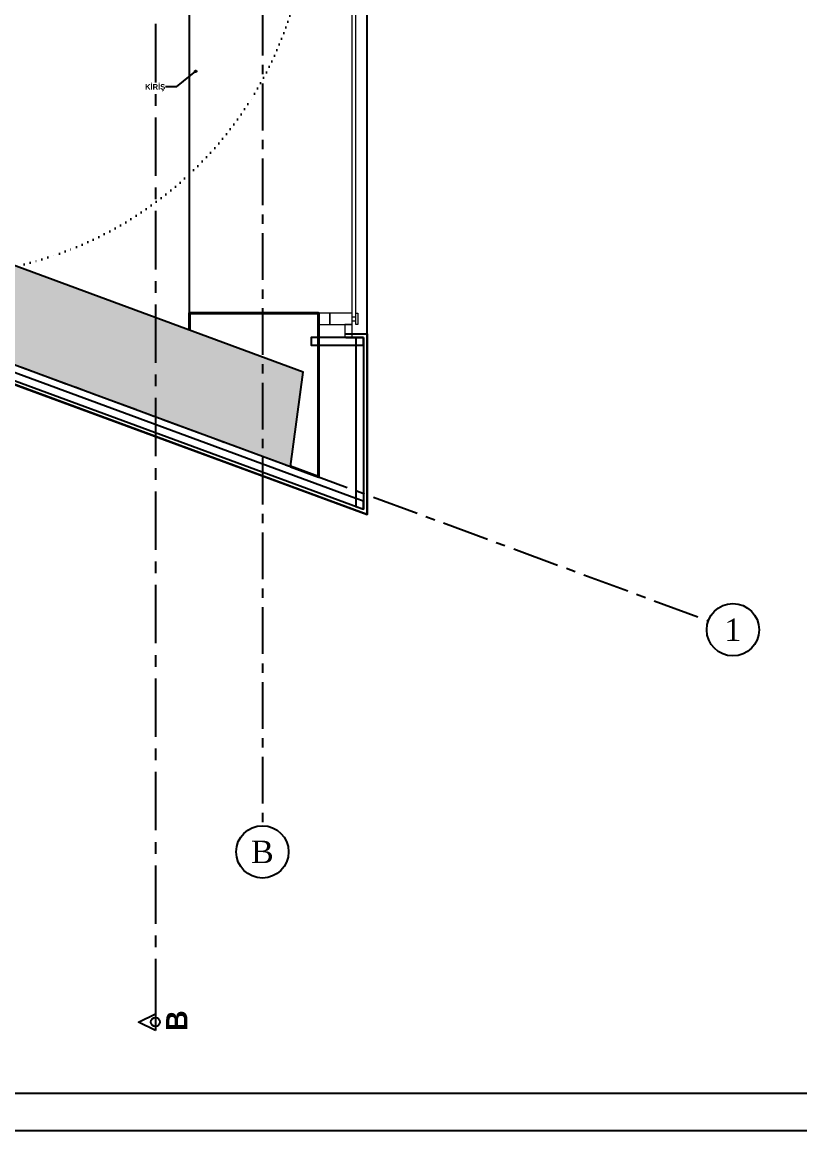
# Model space of a CAD drawing. Header units: millimetres. Extents: x 933584 to 974011, y 4545988 to 4553664.
# Drawn here: x 966309 to 966725, y 4551355 to 4551948 of the extents above; entities that cross this region are included whole.
import ezdxf
from ezdxf.enums import TextEntityAlignment as Align

# ---------------------------------------------------------------- set-up
doc = ezdxf.new("R2010")
doc.units = ezdxf.units.MM
for name, pattern in [('568_AVN_KES_01$0$HIDDEN', [0.375, 0.25, -0.125]), ('CENTER', [2, 1.25, -0.25, 0.25, -0.25]), ('DOT2', [3.175, 0, -3.175]), ('HIDDEN', [9.525, 6.35, -3.175])]:
    doc.linetypes.add(name, pattern=pattern)
doc.layers.get('0').update_dxf_attribs({"color": 255})
for name, color, linetype in [('0-CSX-CXS_20', 14, 'CENTER'), ('0-HSL-HTC_200', 1, 'Continuous'), ('0-LNS-SLN', 6, 'Continuous'), ('0-LNS-SPL', 13, '568_AVN_KES_01$0$HIDDEN'), ('0-LNS-VLF', 11, 'Continuous'), ('0-TXT-XBX_20', 3, 'Continuous'), ('2-SPS-RCN', 2, 'Continuous')]:
    doc.layers.add(name, color=color, linetype=linetype)
for name, color, linetype, lineweight in [('2-SPS-IBW', 5, 'Continuous', 40), ('3-OPN-WDR', 4, 'Continuous', 18), ('_MSMEP_YT_SPRİNKLER', 1, 'Continuous', 30), ('cam kolon', 80, 'Continuous', 25), ('DOĞRAMA', 8, 'Continuous', 15)]:
    doc.layers.add(name, color=color, linetype=linetype, lineweight=lineweight)
doc.styles.add('Century Gothic_B_3', font='GOTHICB.TTF', dxfattribs={"height": 4})
doc.styles.get("Standard").update_dxf_attribs({"font": 'times.ttf'})

# ---------------------------------------------------------------- blocks, each defined once
blk = doc.blocks.new('aksno_20')
at = {"layer": '0-TXT-XBX_20'}
blk.add_circle((0, 0), 7, dxfattribs=at)
blk.add_attdef('AKSNO', text='', height=6).set_placement((0, 0), align=Align.MIDDLE_CENTER)
blk = doc.blocks.new('ZVBXZDVB')
at = {"layer": '0-CSX-CXS_20', "ltscale": 20}
for points in [[(934637.85, 4552835.4), (934637.85, 4551518.59)], [(933721.5, 4552054.44), (934876.25, 4551628.21)]]:
    blk.add_lwpolyline(points, dxfattribs=at)
at = {"layer": '0-TXT-XBX_20'}
ref = blk.add_blockref('aksno_20', (934889.39, 4551623.36), dxfattribs=dict(at, xscale=2, yscale=2, zscale=2))
ref.add_attrib('AKSNO', '1', dxfattribs={"color": 7, "height": 12}).set_placement((934889.39, 4551623.36), align=Align.MIDDLE_CENTER)
ref = blk.add_blockref('aksno_20', (934637.85, 4551504.59), dxfattribs=dict(at, xscale=2, yscale=2, zscale=2))
ref.add_attrib('AKSNO', 'B', dxfattribs={"color": 7, "height": 12}).set_placement((934637.85, 4551504.59), align=Align.MIDDLE_CENTER)
blk = doc.blocks.new('A$C252E1D81')
at = {"layer": 'DOĞRAMA', "color": 253, "true_color": 0xadadad}
for points in [[(6, 20), (0, 20), (0, 21), (6, 21)], [(0, 0), (6, 0), (6, 6), (0, 6)]]:
    blk.add_lwpolyline(points, close=True, dxfattribs=at)
blk.add_lwpolyline([(6, 6), (6, 18), (4, 18), (4, 20), (2, 20), (2, 18), (0, 18), (0, 6), (6, 6)], dxfattribs=at)
blk = doc.blocks.new('XVBZDVBZDVB')
at = {"layer": '3-OPN-WDR'}
for p, q in [((934681.85, 4553286.61), (934681.84, 4553740.25)), ((934683.85, 4553289.61), (934683.85, 4553740.25))]:
    blk.add_line(p, q, dxfattribs=at)
blk.add_lwpolyline([(934681.85, 4553286.61), (934677.85, 4553286.61), (934677.85, 4553279.61), (934681.85, 4553279.61)], close=True, dxfattribs=at)
at = {"layer": '3-OPN-WDR', "rotation": 270.0000000133402}
blk.add_blockref('A$C252E1D81', (934663.85, 4553292.61), dxfattribs=at)
blk = doc.blocks.new('XVCXZVBXCVB')
at = {"layer": '0-LNS-SLN', "linetype": 'ByBlock'}
for p, q in [((938730.16, 4549084.73), (938490.63, 4549173.05)), ((938485.49, 4549170.68), (938734.16, 4549078.99)), ((938730.16, 4549170.77), (938710.16, 4549170.77)), ((938710.16, 4549166.77), (938730.16, 4549166.77)), ((938724.72, 4549170.77), (938734.16, 4549170.77)), ((938730.16, 4549166.77), (938730.16, 4549080.46)), ((938734.16, 4549170.77), (938734.16, 4549078.99))]:
    blk.add_line(p, q, dxfattribs=at)
for points in [[(938490.63, 4549173.05), (938486.87, 4549174.43), (938485.49, 4549170.68), (938489.24, 4549169.29)], [(938710.16, 4549170.77), (938706.16, 4549170.77), (938706.16, 4549166.77), (938710.16, 4549166.77)], [(938734.16, 4549170.77), (938730.16, 4549170.77), (938730.16, 4549166.77), (938734.16, 4549166.77)], [(938734.16, 4549083.25), (938730.16, 4549084.73), (938730.16, 4549080.46), (938734.16, 4549078.99)]]:
    blk.add_lwpolyline(points, close=True, dxfattribs=at)
at = {"layer": 'cam kolon', "color": 252, "linetype": 'ByBlock'}
blk.add_lwpolyline([(938724.16, 4549172.77), (938736.16, 4549172.77), (938736.16, 4549076.12), (938482.92, 4549169.49), (938486.39, 4549178.89)], dxfattribs=at)
blk = doc.blocks.new('xcvxcbv')
at = {"layer": '2-SPS-IBW'}
blk.add_lwpolyline([(934652.94, 4550373.38), (934667.85, 4550367.88), (934667.85, 4550455.35), (934598.85, 4550455.35), (934598.85, 4550446.4)], dxfattribs=at)
blk = doc.blocks.new('fdvd-flatten-1')
at = {"layer": '2-SPS-RCN'}
blk.add_lwpolyline([(934652.94, 4550373.38), (934659.71, 4550423.91), (934030.31, 4550656.51), (934013, 4550609.59)], close=True, dxfattribs=at)
blk = doc.blocks.new('CXVBXCBXCB')
at = {"linetype": 'CENTER', "ltscale": 25}
blk.add_lwpolyline([(936604.05, 4552635.39), (936604.05, 4551251.6)], dxfattribs=at)
blk.add_lwpolyline([(936604.05, 4551247.18), (936594.96, 4551251.6), (936604.05, 4551256.02), (936604.05, 4551247.18)])
blk.add_circle((936604.05, 4551251.6), 2.41)
at = {"linetype": 'CENTER', "ltscale": 10, "insert": (936609.76, 4553142.81), "char_height": 11.3933, "width": 1895.9693, "attachment_point": 3, "rotation": 90, "line_spacing_factor": 0.984502, "style": 'Century Gothic_B_3'}
blk.add_mtext('\\pxql;{\\fFranklin Gothic Book|b1|i0|c162|p34;B}', dxfattribs=at)

msp = doc.modelspace()

# ---------------------------------------------------------------- hatches: boundary and pattern name
at = {"layer": '0-HSL-HTC_200'}
h = msp.add_hatch(dxfattribs=at)
h.set_pattern_fill('ANSI33', color=256)
h.set_pattern_definition([(45, (962001.9395, 4554793.885), (-4.490128, 4.490128), []), (45, (962006.4297, 4554793.885), (-4.490128, 4.490128), [3.175, -1.5875])])
h.paths.add_polyline_path([(966452.94, 4551710.64), (966459.71, 4551761.17), (965830.31, 4551993.76), (965813, 4551946.85)])
at = {"layer": '0-LNS-VLF', "linetype": 'HIDDEN', "ltscale": 0.5}
h = msp.add_hatch(color=256, dxfattribs=at)
h.dxf.hatch_style = 1
edge = h.paths.add_edge_path()
edge.add_arc((966402.16, 4551922.01), 0.467, 0, 360)

# ---------------------------------------------------------------- linework, layer by layer
at = {"color": 0}
for points in [[(965501.5, 4552855.4), (967601.5, 4552855.4), (967601.5, 4551355.4), (965501.5, 4551355.4)], [(965521.5, 4552835.4), (967581.5, 4552835.4), (967581.5, 4551375.4), (965521.5, 4551375.4)]]:
    msp.add_lwpolyline(points, close=True, dxfattribs=at)
at = {"layer": '0-HSL-HTC_200', "color": 8}
msp.add_lwpolyline([(966973.84, 4552835.4), (966973.84, 4551375.4), (965614.32, 4551375.4), (966246.51, 4551776.16), (966493.85, 4551684.96), (966493.85, 4552835.4), (966973.84, 4552835.4)], close=True, dxfattribs=at)
at = {"layer": '0-LNS-SPL'}
msp.add_lwpolyline([(966398.85, 4551792.61), (966398.85, 4552482.75)], dxfattribs=at)
at = {"layer": '0-LNS-VLF', "ltscale": 0.5}
msp.add_lwpolyline([(966402.16, 4551922.01), (966391.77, 4551913.62), (966386.07, 4551913.62)], dxfattribs=at)
at = {"layer": '0-LNS-VLF', "linetype": 'HIDDEN', "ltscale": 0.5}
msp.add_circle((966402.16, 4551922.01), 0.467, dxfattribs=at)
at = {"layer": '_MSMEP_YT_SPRİNKLER', "linetype": 'DOT2'}
msp.add_circle((966262.04, 4552012.85), 200, dxfattribs=at)

# ---------------------------------------------------------------- block references
for name, p in [('XVBZDVBZDVB', (31804, -1500)), ('CXVBXCBXCB', (29776.62, 161.96)), ('xcvxcbv', (31800, 1337.26)), ('fdvd-flatten-1', (31800, 1337.26)), ('XVCXZVBXCVB', (27757.69, 2608.84))]:
    msp.add_blockref(name, p)
at = {"layer": '0-LNS-SLN'}
msp.add_blockref('ZVBXZDVB', (31800, 0), dxfattribs=at)

# ---------------------------------------------------------------- texts
at = {"layer": '0-LNS-VLF', "linetype": 'HIDDEN', "ltscale": 0.5, "insert": (966375.11, 4551915.16), "char_height": 2.9364, "width": 95.455, "attachment_point": 1, "line_spacing_factor": 0.984502, "style": 'Century Gothic_B_3'}
msp.add_mtext('\\pxql;{\\fFranklin Gothic Book|b1|i0|c162|p34;KİRİŞ}', dxfattribs=at)

doc.saveas('drawing.dxf')
